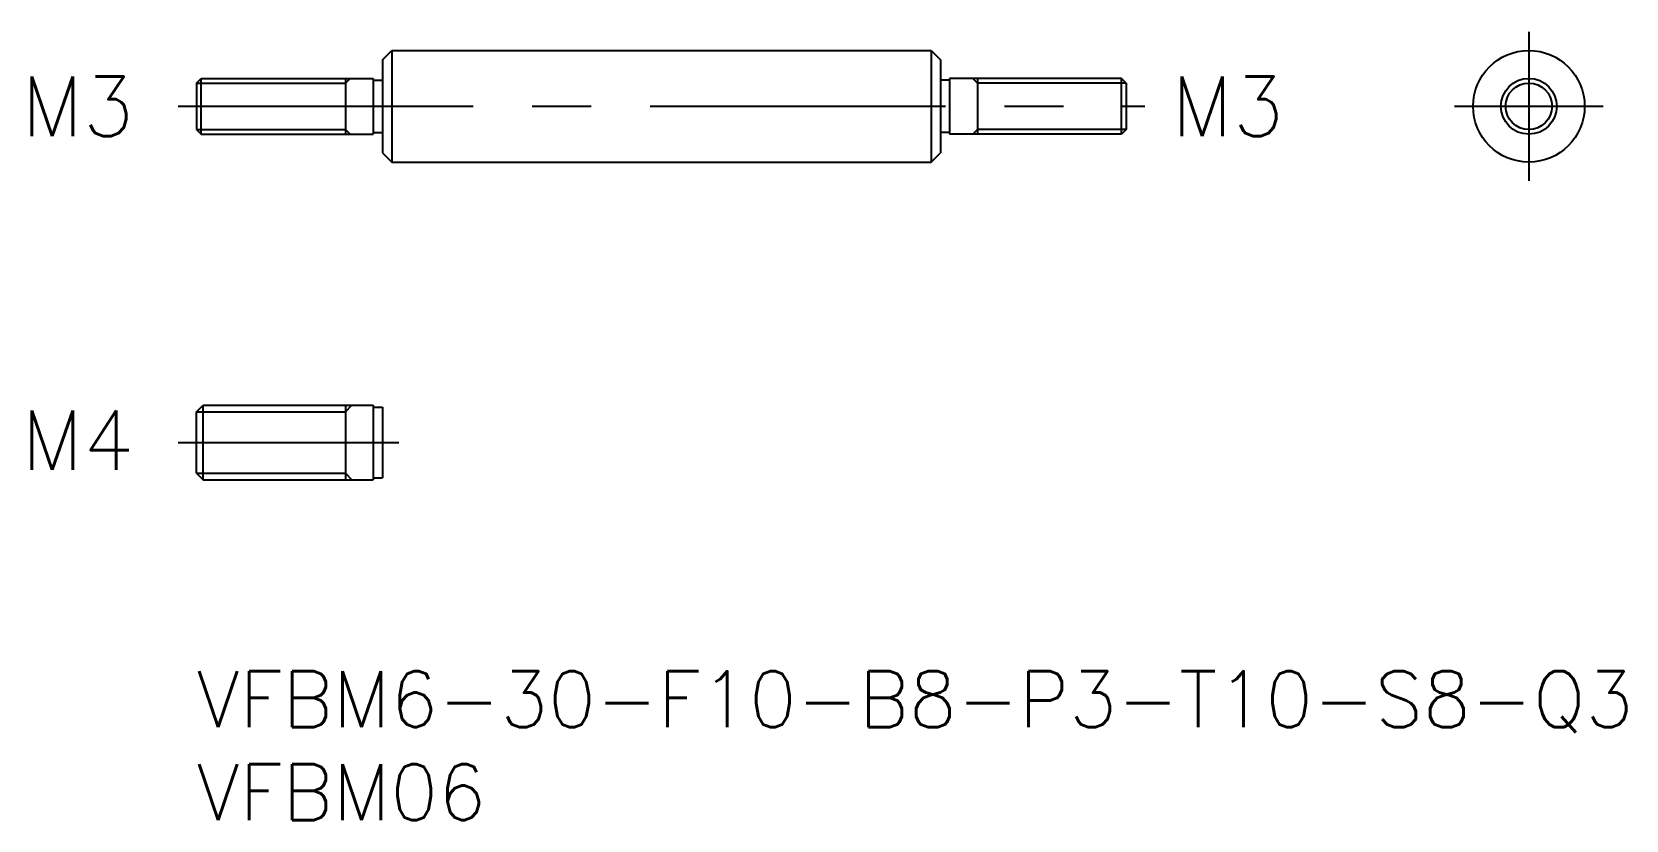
# Model space of a CAD drawing. Extents: x -8.9 to 76.9, y -8 to 34.4.
import ezdxf
from ezdxf.enums import TextEntityAlignment as Align

# ---------------------------------------------------------------- set-up
doc = ezdxf.new("R2010")
doc.units = 0
doc.header["$LTSCALE"] = 0.5
doc.linetypes.add('CENTER', pattern=[50.8, 31.75, -6.35, 6.35, -6.35])
for name, color, linetype in [('MSM_CENTER', 1, 'CENTER'), ('MSM_CONTINUOUS', 7, 'CONTINUOUS'), ('MSM_NARROW', 5, 'CONTINUOUS'), ('MSM_PART_NUMBER', 7, 'CONTINUOUS')]:
    doc.layers.add(name, color=color, linetype=linetype)
doc.styles.get("Standard").update_dxf_attribs({"font": 'txt.shx', "height": 3, "bigfont": 'bigfont.shx'})

# ---------------------------------------------------------------- blocks, each defined once
blk = doc.blocks.new('*U4')
at = {"layer": 'MSM_PART_NUMBER'}
blk.add_text('VFBM6-30-F10-B8-P3-T10-S8-Q3', height=3, dxfattribs=at).set_placement((0, -3))
blk = doc.blocks.new('*U5')
at = {"layer": 'MSM_PART_NUMBER'}
blk.add_text('VFBM06', height=3, dxfattribs=at).set_placement((0, -8))

msp = doc.modelspace()

# ---------------------------------------------------------------- linework, layer by layer
at = {"layer": 'MSM_CENTER'}
for p, q in [((71.654, 34.377), (71.654, 26.377)), ((-1, 30.377), (51, 30.377)), ((67.654, 30.377), (75.654, 30.377)), ((-1, 12.3), (10.867, 12.3))]:
    msp.add_line(p, q, dxfattribs=at)
at = {"layer": 'MSM_CONTINUOUS'}
for p, q in [((10, 32.877), (10.5, 33.377)), ((10, 32.877), (10, 27.877)), ((10.5, 33.377), (39.5, 33.377)), ((10.5, 33.377), (10.5, 27.377)), ((39.5, 33.377), (39.5, 27.377)), ((39.5, 33.377), (40, 32.877)), ((40, 32.877), (40, 27.877)), ((0, 31.627), (0.25, 31.877)), ((0.25, 28.877), (0.25, 31.877)), ((0.25, 31.877), (9.5, 31.877)), ((8, 31.877), (8, 28.877)), ((9.5, 31.877), (9.5, 28.877)), ((9.5, 31.777), (10, 31.777)), ((40.5, 31.777), (40, 31.777)), ((49.75, 31.877), (40.5, 31.877)), ((40.5, 31.877), (40.5, 28.877)), ((42, 31.877), (42, 28.877)), ((49.75, 28.877), (49.75, 31.877)), ((50, 31.627), (49.75, 31.877)), ((0, 31.627), (0, 29.127)), ((40, 31.627), (40, 31.627)), ((50, 31.627), (50, 29.127)), ((0, 29.127), (0.25, 28.877)), ((0.25, 28.877), (9.5, 28.877)), ((9.5, 28.977), (10, 28.977)), ((40.5, 28.977), (40, 28.977)), ((49.75, 28.877), (40.5, 28.877)), ((50, 29.127), (49.75, 28.877)), ((10, 27.877), (10.5, 27.377)), ((39.5, 27.377), (40, 27.877)), ((10.5, 27.377), (39.5, 27.377)), ((0, 13.95), (0.35, 14.3)), ((0, 10.65), (0, 13.95)), ((0.35, 10.3), (0.35, 14.3)), ((0.35, 14.3), (9.5, 14.3)), ((8, 14.3), (8, 10.3)), ((9.5, 14.3), (9.5, 10.3)), ((9.5, 14.2), (10, 14.2)), ((10, 14.2), (10, 10.4)), ((0, 10.65), (0.35, 10.3)), ((0.35, 10.3), (9.5, 10.3)), ((9.5, 10.4), (10, 10.4))]:
    msp.add_line(p, q, dxfattribs=at)
for radius in [3, 1.5]:
    msp.add_circle((71.654, 30.377), radius, dxfattribs=at)
at = {"layer": 'MSM_NARROW'}
for p, q in [((8, 31.627), (8.25, 31.877)), ((42, 31.627), (41.75, 31.877)), ((0, 31.627), (8, 31.627)), ((50, 31.627), (42, 31.627)), ((0, 29.127), (8, 29.127)), ((8, 29.127), (8.25, 28.877)), ((42, 29.127), (41.75, 28.877)), ((50, 29.127), (42, 29.127)), ((0, 13.95), (8, 13.95)), ((8, 13.95), (8.35, 14.3)), ((0, 10.65), (8, 10.65)), ((8, 10.65), (8.35, 10.3))]:
    msp.add_line(p, q, dxfattribs=at)
msp.add_circle((71.654, 30.377), 1.25, dxfattribs=at)

# ---------------------------------------------------------------- block references
at = {"layer": 'MSM_CONTINUOUS'}
for name in ['*U4', '*U5']:
    msp.add_blockref(name, (0, 0), dxfattribs=at)

# ---------------------------------------------------------------- texts
for s, p in [('M3', (-3.377, 30.377)), ('M3', (58.474, 30.377)), ('M4', (-3.377, 12.427))]:
    msp.add_text(s, height=3.2, dxfattribs=at).set_placement(p, align=Align.MIDDLE_RIGHT)

doc.saveas('drawing.dxf')
